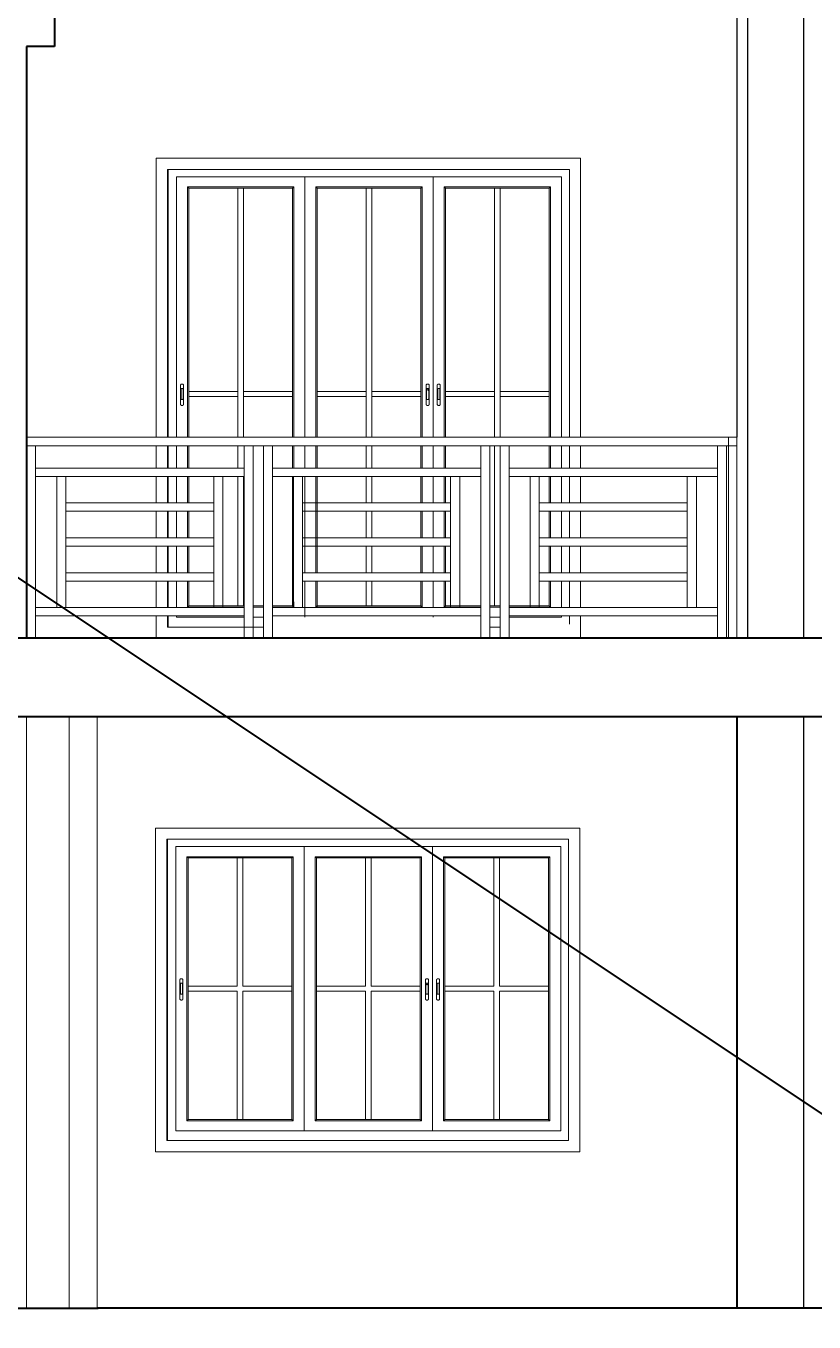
# Model space of a CAD drawing. Header units: inches. Extents: x 141029 to 151573, y -22384 to -18036.
# Drawn here: x 144683.8 to 144825, y -20501.1 to -20268.9 of the extents above; entities that cross this region are included whole.
import ezdxf

# ---------------------------------------------------------------- set-up
doc = ezdxf.new("R2010")
doc.units = ezdxf.units.IN
doc.header["$LTSCALE"] = 0.5
doc.header["$MEASUREMENT"] = 0
for name, color, linetype, lineweight in [('HACTH', 253, 'Continuous', 9), ('PARAPET', 50, 'Continuous', 13), ('wall', 1, 'Continuous', 40), ('wall light', 6, 'Continuous', 25), ('window', 4, 'Continuous', 13)]:
    doc.layers.add(name, color=color, linetype=linetype, lineweight=lineweight)

msp = doc.modelspace()

# ---------------------------------------------------------------- linework, layer by layer
at = {"layer": 'HACTH'}
msp.add_line((144709.17, -20414.61), (144709.17, -20468.61), dxfattribs=at)
at = {"layer": 'PARAPET'}
for p, q in [((144683.94, -20344.11), (144683.94, -20342.61)), ((144722.77, -20342.61), (144683.94, -20342.61)), ((144726.35, -20342.61), (144722.77, -20342.61)), ((144731.57, -20342.61), (144726.35, -20342.61)), ((144767.79, -20342.61), (144731.57, -20342.61)), ((144768.76, -20342.61), (144767.79, -20342.61)), ((144768.77, -20342.61), (144768.76, -20342.61)), ((144783.17, -20342.61), (144768.77, -20342.61)), ((144809.67, -20342.61), (144783.17, -20342.61)), ((144809.67, -20342.61), (144809.67, -20344.11)), ((144811.17, -20342.61), (144809.67, -20342.61)), ((144811.17, -20342.61), (144811.17, -20344.11)), ((144685.56, -20344.11), (144683.94, -20344.11)), ((144683.94, -20378.61), (144683.94, -20344.11)), ((144685.56, -20378.61), (144685.56, -20344.11)), ((144685.56, -20344.11), (144707.17, -20344.11)), ((144707.17, -20344.11), (144726.35, -20344.11)), ((144722.9, -20378.61), (144722.9, -20344.11)), ((144724.53, -20378.61), (144724.53, -20344.11)), ((144727.97, -20344.11), (144726.35, -20344.11)), ((144726.35, -20378.61), (144726.35, -20344.11)), ((144727.97, -20378.61), (144727.97, -20344.11)), ((144727.97, -20344.11), (144731.57, -20344.11)), ((144731.57, -20344.11), (144768.76, -20344.11)), ((144765.31, -20378.61), (144765.31, -20344.11)), ((144766.94, -20378.61), (144766.94, -20344.11)), ((144770.38, -20344.11), (144768.76, -20344.11)), ((144768.76, -20378.61), (144768.76, -20344.11)), ((144770.38, -20378.61), (144770.38, -20344.11)), ((144770.38, -20344.11), (144777.57, -20344.11)), ((144777.57, -20344.11), (144809.35, -20344.11)), ((144807.72, -20378.61), (144807.72, -20344.11)), ((144809.35, -20378.61), (144809.35, -20344.11)), ((144809.35, -20344.11), (144809.67, -20344.11)), ((144809.67, -20344.11), (144811.17, -20344.11)), ((144809.67, -20378.61), (144809.67, -20344.11)), ((144811.17, -20344.11), (144811.17, -20378.61)), ((144722.9, -20348.11), (144685.56, -20348.11)), ((144685.56, -20349.61), (144719.12, -20349.61)), ((144689.35, -20373.11), (144689.35, -20349.61)), ((144690.97, -20373.11), (144690.97, -20349.61)), ((144717.49, -20373.11), (144717.49, -20349.61)), ((144719.12, -20349.61), (144722.9, -20349.61)), ((144719.12, -20373.11), (144719.12, -20349.61)), ((144765.31, -20348.11), (144727.97, -20348.11)), ((144727.97, -20349.61), (144761.53, -20349.61)), ((144731.76, -20373.11), (144731.76, -20349.61)), ((144733.38, -20373.11), (144733.38, -20349.61)), ((144759.9, -20373.11), (144759.9, -20349.61)), ((144761.53, -20349.61), (144765.31, -20349.61)), ((144761.53, -20373.11), (144761.53, -20349.61)), ((144807.72, -20348.11), (144770.38, -20348.11)), ((144770.38, -20349.61), (144803.94, -20349.61)), ((144774.17, -20373.11), (144774.17, -20349.61)), ((144775.79, -20373.11), (144775.79, -20349.61)), ((144802.31, -20373.11), (144802.31, -20349.61)), ((144803.94, -20373.11), (144803.94, -20349.61)), ((144803.94, -20349.61), (144807.72, -20349.61)), ((144717.49, -20354.36), (144690.97, -20354.36)), ((144759.9, -20354.36), (144733.38, -20354.36)), ((144802.31, -20354.36), (144775.79, -20354.36)), ((144690.97, -20355.86), (144717.49, -20355.86)), ((144733.38, -20355.86), (144759.9, -20355.86)), ((144775.79, -20355.86), (144802.31, -20355.86)), ((144717.49, -20360.61), (144690.97, -20360.61)), ((144759.9, -20360.61), (144733.38, -20360.61)), ((144802.31, -20360.61), (144775.79, -20360.61)), ((144690.97, -20362.11), (144717.49, -20362.11)), ((144733.38, -20362.11), (144759.9, -20362.11)), ((144775.79, -20362.11), (144802.31, -20362.11)), ((144717.49, -20366.86), (144690.97, -20366.86)), ((144690.97, -20368.36), (144717.49, -20368.36)), ((144759.9, -20366.86), (144733.38, -20366.86)), ((144733.38, -20368.36), (144759.9, -20368.36)), ((144802.31, -20366.86), (144775.79, -20366.86)), ((144775.79, -20368.36), (144802.31, -20368.36)), ((144719.12, -20373.11), (144685.56, -20373.11)), ((144722.9, -20373.11), (144719.12, -20373.11)), ((144761.53, -20373.11), (144727.97, -20373.11)), ((144765.31, -20373.11), (144761.53, -20373.11)), ((144803.94, -20373.11), (144770.38, -20373.11)), ((144807.72, -20373.11), (144803.94, -20373.11)), ((144685.56, -20374.61), (144722.9, -20374.61)), ((144727.97, -20374.61), (144765.31, -20374.61)), ((144770.38, -20374.61), (144807.72, -20374.61)), ((144683.94, -20378.61), (144770.38, -20378.61)), ((144770.38, -20378.61), (144807.72, -20378.61)), ((144809.35, -20378.61), (144807.72, -20378.61)), ((144809.67, -20378.61), (144809.35, -20378.61)), ((144811.17, -20378.61), (144809.67, -20378.61)), ((144813.17, -20378.61), (144811.17, -20378.61)), ((144683.94, -20498.61), (144683.94, -20392.61)), ((144691.55, -20498.61), (144691.55, -20392.61)), ((144696.55, -20498.61), (144696.55, -20392.61)), ((144783.05, -20412.61), (144707.05, -20412.61)), ((144707.05, -20412.61), (144707.05, -20470.61)), ((144783.05, -20470.61), (144783.05, -20412.61)), ((144709.05, -20468.61), (144709.05, -20414.61)), ((144709.05, -20414.61), (144781.05, -20414.61)), ((144781.05, -20468.61), (144781.05, -20414.61)), ((144707.05, -20470.61), (144783.05, -20470.61)), ((144781.05, -20468.61), (144709.05, -20468.61))]:
    msp.add_line(p, q, dxfattribs=at)
at = {"layer": 'wall'}
for p, q in [((141502.31, -18246.24), (147362.44, -22155.74)), ((144688.94, -20263.61), (144688.94, -20272.61)), ((144688.94, -20272.61), (144683.94, -20272.61)), ((144683.94, -20272.61), (144683.94, -20378.61)), ((144813.17, -20378.61), (144678.94, -20378.61)), ((144829.17, -20378.61), (144813.17, -20378.61)), ((144594.16, -20392.61), (144829.17, -20392.61)), ((144811.17, -20392.61), (144811.17, -20498.61)), ((144679.24, -20498.61), (144696.75, -20498.61)), ((144682.84, -20498.61), (144683.94, -20498.61)), ((144811.17, -20498.61), (144696.55, -20498.61)), ((144827.41, -20498.61), (144811.17, -20498.61))]:
    msp.add_line(p, q, dxfattribs=at)
at = {"layer": 'wall light'}
for p, q in [((144813.17, -20378.61), (144813.17, -20222.25)), ((144823.17, -20378.61), (144823.17, -20254.61)), ((144811.17, -20263.61), (144811.17, -20342.61)), ((144823.17, -20498.61), (144823.17, -20392.61))]:
    msp.add_line(p, q, dxfattribs=at)
at = {"layer": 'window'}
for p, q in [((144783.17, -20292.61), (144707.17, -20292.61)), ((144707.17, -20292.61), (144707.17, -20342.61)), ((144783.17, -20342.61), (144783.17, -20292.61)), ((144709.17, -20294.61), (144709.17, -20342.61)), ((144781.17, -20294.61), (144709.17, -20294.61)), ((144709.28, -20294.61), (144709.28, -20342.61)), ((144710.78, -20342.61), (144710.78, -20295.94)), ((144779.78, -20295.94), (144710.78, -20295.94)), ((144733.78, -20295.94), (144733.78, -20342.61)), ((144756.78, -20295.94), (144756.78, -20342.61)), ((144779.78, -20295.94), (144779.78, -20342.61)), ((144781.17, -20294.61), (144781.17, -20342.61)), ((144712.75, -20342.61), (144712.75, -20297.74)), ((144712.75, -20297.74), (144731.82, -20297.74)), ((144712.99, -20297.97), (144712.75, -20297.74)), ((144712.99, -20342.61), (144712.99, -20297.97)), ((144731.57, -20297.97), (144712.99, -20297.97)), ((144721.79, -20297.97), (144721.79, -20342.61)), ((144722.77, -20297.97), (144722.77, -20342.61)), ((144731.57, -20297.97), (144731.82, -20297.74)), ((144731.57, -20297.97), (144731.57, -20342.61)), ((144731.82, -20297.74), (144731.82, -20342.61)), ((144754.82, -20297.74), (144735.75, -20297.74)), ((144735.75, -20297.74), (144735.75, -20342.61)), ((144735.99, -20297.97), (144735.75, -20297.74)), ((144735.99, -20297.97), (144735.99, -20342.61)), ((144735.99, -20297.97), (144754.57, -20297.97)), ((144744.79, -20297.97), (144744.79, -20342.61)), ((144745.77, -20297.97), (144745.77, -20342.61)), ((144754.57, -20297.97), (144754.82, -20297.74)), ((144754.57, -20342.61), (144754.57, -20297.97)), ((144754.82, -20342.61), (144754.82, -20297.74)), ((144758.75, -20342.61), (144758.75, -20297.74)), ((144758.75, -20297.74), (144777.82, -20297.74)), ((144758.99, -20297.97), (144758.75, -20297.74)), ((144758.99, -20342.61), (144758.99, -20297.97)), ((144777.57, -20297.97), (144758.99, -20297.97)), ((144767.79, -20297.97), (144767.79, -20342.61)), ((144768.77, -20297.97), (144768.77, -20342.61)), ((144777.57, -20297.97), (144777.82, -20297.74)), ((144777.57, -20297.97), (144777.57, -20342.61)), ((144777.82, -20297.74), (144777.82, -20342.61)), ((144711.51, -20333.25), (144711.52, -20333.22)), ((144711.51, -20333.29), (144711.52, -20333.22)), ((144711.51, -20333.29), (144711.51, -20333.25)), ((144711.51, -20336.68), (144711.51, -20333.29)), ((144711.52, -20333.22), (144711.54, -20333.19)), ((144711.54, -20333.19), (144711.56, -20333.16)), ((144711.59, -20333.13), (144711.56, -20333.16)), ((144711.62, -20333.11), (144711.59, -20333.13)), ((144711.62, -20333.11), (144711.65, -20333.09)), ((144711.69, -20333.08), (144711.65, -20333.09)), ((144711.73, -20333.07), (144711.69, -20333.08)), ((144711.78, -20333.07), (144711.73, -20333.07)), ((144711.82, -20333.07), (144711.78, -20333.07)), ((144711.82, -20333.07), (144711.86, -20333.08)), ((144711.86, -20333.08), (144711.9, -20333.09)), ((144711.9, -20333.09), (144711.94, -20333.11)), ((144711.94, -20333.11), (144711.97, -20333.13)), ((144711.97, -20333.13), (144711.99, -20333.16)), ((144712.02, -20333.19), (144711.99, -20333.16)), ((144712.03, -20333.22), (144712.02, -20333.19)), ((144712.04, -20333.25), (144712.03, -20333.22)), ((144712.04, -20333.25), (144712.05, -20333.29)), ((144712.05, -20333.29), (144712.05, -20336.68)), ((144755.53, -20333.22), (144755.52, -20333.25)), ((144755.52, -20333.25), (144755.52, -20333.29)), ((144755.52, -20333.29), (144755.52, -20336.68)), ((144755.54, -20333.19), (144755.53, -20333.22)), ((144755.57, -20333.16), (144755.54, -20333.19)), ((144755.59, -20333.13), (144755.57, -20333.16)), ((144755.63, -20333.11), (144755.59, -20333.13)), ((144755.66, -20333.09), (144755.63, -20333.11)), ((144755.7, -20333.08), (144755.66, -20333.09)), ((144755.74, -20333.07), (144755.7, -20333.08)), ((144755.79, -20333.07), (144755.74, -20333.07)), ((144755.83, -20333.07), (144755.79, -20333.07)), ((144755.87, -20333.08), (144755.83, -20333.07)), ((144755.91, -20333.09), (144755.87, -20333.08)), ((144755.94, -20333.11), (144755.91, -20333.09)), ((144755.98, -20333.13), (144755.94, -20333.11)), ((144756, -20333.16), (144755.98, -20333.13)), ((144756.03, -20333.19), (144756, -20333.16)), ((144756.04, -20333.22), (144756.03, -20333.19)), ((144756.05, -20333.25), (144756.04, -20333.22)), ((144756.06, -20333.29), (144756.04, -20333.22)), ((144756.06, -20333.29), (144756.05, -20333.25)), ((144756.06, -20336.68), (144756.06, -20333.29)), ((144757.51, -20333.25), (144757.52, -20333.22)), ((144757.51, -20333.29), (144757.52, -20333.22)), ((144757.51, -20333.29), (144757.51, -20333.25)), ((144757.51, -20336.68), (144757.51, -20333.29)), ((144757.52, -20333.22), (144757.54, -20333.19)), ((144757.54, -20333.19), (144757.56, -20333.16)), ((144757.59, -20333.13), (144757.56, -20333.16)), ((144757.62, -20333.11), (144757.59, -20333.13)), ((144757.62, -20333.11), (144757.65, -20333.09)), ((144757.69, -20333.08), (144757.65, -20333.09)), ((144757.73, -20333.07), (144757.69, -20333.08)), ((144757.78, -20333.07), (144757.73, -20333.07)), ((144757.82, -20333.07), (144757.78, -20333.07)), ((144757.82, -20333.07), (144757.86, -20333.08)), ((144757.86, -20333.08), (144757.9, -20333.09)), ((144757.9, -20333.09), (144757.94, -20333.11)), ((144757.94, -20333.11), (144757.97, -20333.13)), ((144757.97, -20333.13), (144757.99, -20333.16)), ((144758.02, -20333.19), (144757.99, -20333.16)), ((144758.03, -20333.22), (144758.02, -20333.19)), ((144758.04, -20333.25), (144758.03, -20333.22)), ((144758.04, -20333.25), (144758.05, -20333.29)), ((144758.05, -20333.29), (144758.05, -20336.68)), ((144711.61, -20333.94), (144711.6, -20333.96)), ((144711.6, -20333.96), (144711.6, -20333.98)), ((144711.6, -20333.98), (144711.6, -20334.01)), ((144711.6, -20334.01), (144711.6, -20335.71)), ((144711.6, -20335.74), (144711.6, -20335.71)), ((144711.6, -20335.76), (144711.6, -20335.74)), ((144711.61, -20335.78), (144711.6, -20335.76)), ((144711.63, -20333.92), (144711.61, -20333.94)), ((144711.63, -20335.8), (144711.61, -20335.78)), ((144711.65, -20333.9), (144711.63, -20333.92)), ((144711.65, -20335.82), (144711.63, -20335.8)), ((144711.67, -20333.89), (144711.65, -20333.9)), ((144711.67, -20335.83), (144711.65, -20335.82)), ((144711.69, -20333.88), (144711.67, -20333.89)), ((144711.69, -20335.85), (144711.67, -20335.83)), ((144711.72, -20333.87), (144711.69, -20333.88)), ((144711.72, -20335.86), (144711.69, -20335.85)), ((144711.75, -20333.86), (144711.72, -20333.87)), ((144711.75, -20335.86), (144711.72, -20335.86)), ((144711.78, -20333.86), (144711.75, -20333.86)), ((144711.78, -20335.86), (144711.75, -20335.86)), ((144711.8, -20333.86), (144711.78, -20333.86)), ((144711.8, -20335.86), (144711.78, -20335.86)), ((144711.83, -20333.87), (144711.8, -20333.86)), ((144711.83, -20335.86), (144711.8, -20335.86)), ((144711.86, -20333.88), (144711.83, -20333.87)), ((144711.86, -20335.85), (144711.83, -20335.86)), ((144711.88, -20333.89), (144711.86, -20333.88)), ((144711.88, -20335.83), (144711.86, -20335.85)), ((144711.9, -20333.9), (144711.88, -20333.89)), ((144711.9, -20335.82), (144711.88, -20335.83)), ((144711.92, -20333.92), (144711.9, -20333.9)), ((144711.92, -20335.8), (144711.9, -20335.82)), ((144711.94, -20333.94), (144711.92, -20333.92)), ((144711.94, -20335.78), (144711.92, -20335.8)), ((144711.95, -20333.96), (144711.94, -20333.94)), ((144711.95, -20335.76), (144711.94, -20335.78)), ((144711.96, -20333.98), (144711.95, -20333.96)), ((144711.96, -20335.74), (144711.95, -20335.76)), ((144711.96, -20334.01), (144711.96, -20333.98)), ((144711.96, -20335.71), (144711.96, -20334.01)), ((144711.96, -20335.71), (144711.96, -20335.74)), ((144712.99, -20334.41), (144721.79, -20334.41)), ((144712.99, -20335.31), (144721.79, -20335.31)), ((144722.77, -20334.41), (144731.57, -20334.41)), ((144722.77, -20335.31), (144731.57, -20335.31)), ((144744.79, -20334.41), (144735.99, -20334.41)), ((144744.79, -20335.31), (144735.99, -20335.31)), ((144754.57, -20334.41), (144745.77, -20334.41)), ((144754.57, -20335.31), (144745.77, -20335.31)), ((144755.6, -20334.01), (144755.61, -20333.98)), ((144755.6, -20334.26), (144755.6, -20334.01)), ((144755.6, -20334.26), (144755.61, -20334.23)), ((144755.6, -20335.71), (144755.6, -20334.26)), ((144755.6, -20335.71), (144755.61, -20335.74)), ((144755.61, -20333.96), (144755.62, -20333.94)), ((144755.61, -20333.98), (144755.61, -20333.96)), ((144755.61, -20334.21), (144755.62, -20334.19)), ((144755.61, -20334.23), (144755.61, -20334.21)), ((144755.61, -20335.74), (144755.61, -20335.76)), ((144755.61, -20335.76), (144755.62, -20335.78)), ((144755.62, -20333.94), (144755.64, -20333.92)), ((144755.62, -20334.19), (144755.64, -20334.17)), ((144755.62, -20335.78), (144755.64, -20335.8)), ((144755.64, -20333.92), (144755.66, -20333.9)), ((144755.64, -20334.17), (144755.66, -20334.15)), ((144755.64, -20335.8), (144755.66, -20335.82)), ((144755.66, -20333.9), (144755.68, -20333.89)), ((144755.66, -20334.15), (144755.68, -20334.14)), ((144755.66, -20335.82), (144755.68, -20335.83)), ((144755.68, -20333.89), (144755.7, -20333.88)), ((144755.68, -20334.14), (144755.7, -20334.12)), ((144755.68, -20335.83), (144755.7, -20335.85)), ((144755.7, -20333.88), (144755.73, -20333.87)), ((144755.7, -20334.12), (144755.73, -20334.12)), ((144755.7, -20335.85), (144755.73, -20335.86)), ((144755.73, -20333.87), (144755.76, -20333.86)), ((144755.73, -20334.12), (144755.76, -20334.11)), ((144755.73, -20335.86), (144755.76, -20335.86)), ((144755.76, -20333.86), (144755.79, -20333.86)), ((144755.76, -20334.11), (144755.79, -20334.11)), ((144755.76, -20335.86), (144755.79, -20335.86)), ((144755.79, -20333.86), (144755.81, -20333.86)), ((144755.79, -20334.11), (144755.81, -20334.11)), ((144755.79, -20335.86), (144755.81, -20335.86)), ((144755.81, -20333.86), (144755.84, -20333.87)), ((144755.81, -20334.11), (144755.84, -20334.12)), ((144755.81, -20335.86), (144755.84, -20335.86)), ((144755.84, -20333.87), (144755.87, -20333.88)), ((144755.84, -20334.12), (144755.87, -20334.12)), ((144755.84, -20335.86), (144755.87, -20335.85)), ((144755.87, -20333.88), (144755.89, -20333.89)), ((144755.87, -20334.12), (144755.89, -20334.14)), ((144755.87, -20335.85), (144755.89, -20335.83)), ((144755.89, -20333.89), (144755.91, -20333.9)), ((144755.89, -20334.14), (144755.91, -20334.15)), ((144755.89, -20335.83), (144755.91, -20335.82)), ((144755.91, -20333.9), (144755.93, -20333.92)), ((144755.91, -20334.15), (144755.93, -20334.17)), ((144755.91, -20335.82), (144755.93, -20335.8)), ((144755.93, -20333.92), (144755.95, -20333.94)), ((144755.93, -20334.17), (144755.95, -20334.19)), ((144755.93, -20335.8), (144755.95, -20335.78)), ((144755.95, -20333.94), (144755.96, -20333.96)), ((144755.95, -20334.19), (144755.96, -20334.21)), ((144755.95, -20335.78), (144755.96, -20335.76)), ((144755.96, -20333.96), (144755.96, -20333.98)), ((144755.96, -20333.98), (144755.97, -20334.01)), ((144755.96, -20334.21), (144755.96, -20334.23)), ((144755.96, -20334.23), (144755.97, -20334.26)), ((144755.96, -20335.74), (144755.97, -20335.71)), ((144755.96, -20335.76), (144755.96, -20335.74)), ((144755.97, -20335.71), (144755.97, -20334.01)), ((144757.61, -20333.94), (144757.6, -20333.96)), ((144757.6, -20333.96), (144757.6, -20333.98)), ((144757.6, -20333.98), (144757.6, -20334.01)), ((144757.6, -20334.01), (144757.6, -20335.71)), ((144757.6, -20335.74), (144757.6, -20335.71)), ((144757.6, -20335.76), (144757.6, -20335.74)), ((144757.61, -20335.78), (144757.6, -20335.76)), ((144757.63, -20333.92), (144757.61, -20333.94)), ((144757.63, -20335.8), (144757.61, -20335.78)), ((144757.65, -20333.9), (144757.63, -20333.92)), ((144757.65, -20335.82), (144757.63, -20335.8)), ((144757.67, -20333.89), (144757.65, -20333.9)), ((144757.67, -20335.83), (144757.65, -20335.82)), ((144757.69, -20333.88), (144757.67, -20333.89)), ((144757.69, -20335.85), (144757.67, -20335.83)), ((144757.72, -20333.87), (144757.69, -20333.88)), ((144757.72, -20335.86), (144757.69, -20335.85)), ((144757.75, -20333.86), (144757.72, -20333.87)), ((144757.75, -20335.86), (144757.72, -20335.86)), ((144757.78, -20333.86), (144757.75, -20333.86)), ((144757.78, -20335.86), (144757.75, -20335.86)), ((144757.8, -20333.86), (144757.78, -20333.86)), ((144757.8, -20335.86), (144757.78, -20335.86)), ((144757.83, -20333.87), (144757.8, -20333.86)), ((144757.83, -20335.86), (144757.8, -20335.86)), ((144757.86, -20333.88), (144757.83, -20333.87)), ((144757.86, -20335.85), (144757.83, -20335.86)), ((144757.88, -20333.89), (144757.86, -20333.88)), ((144757.88, -20335.83), (144757.86, -20335.85)), ((144757.9, -20333.9), (144757.88, -20333.89)), ((144757.9, -20335.82), (144757.88, -20335.83)), ((144757.92, -20333.92), (144757.9, -20333.9)), ((144757.92, -20335.8), (144757.9, -20335.82)), ((144757.94, -20333.94), (144757.92, -20333.92)), ((144757.94, -20335.78), (144757.92, -20335.8)), ((144757.95, -20333.96), (144757.94, -20333.94)), ((144757.95, -20335.76), (144757.94, -20335.78)), ((144757.96, -20333.98), (144757.95, -20333.96)), ((144757.96, -20335.74), (144757.95, -20335.76)), ((144757.96, -20334.01), (144757.96, -20333.98)), ((144757.96, -20335.71), (144757.96, -20334.01)), ((144757.96, -20335.71), (144757.96, -20335.74)), ((144758.99, -20334.41), (144767.79, -20334.41)), ((144758.99, -20335.31), (144767.79, -20335.31)), ((144768.77, -20334.41), (144777.57, -20334.41)), ((144768.77, -20335.31), (144777.57, -20335.31)), ((144711.51, -20336.72), (144711.51, -20336.68)), ((144711.52, -20336.75), (144711.51, -20336.72)), ((144711.52, -20336.75), (144711.54, -20336.78)), ((144711.54, -20336.78), (144711.56, -20336.81)), ((144711.56, -20336.81), (144711.59, -20336.84)), ((144711.62, -20336.86), (144711.59, -20336.84)), ((144711.65, -20336.88), (144711.62, -20336.86)), ((144711.65, -20336.88), (144711.69, -20336.89)), ((144711.73, -20336.9), (144711.69, -20336.89)), ((144711.78, -20336.9), (144711.73, -20336.9)), ((144711.78, -20336.9), (144711.82, -20336.9)), ((144711.82, -20336.9), (144711.86, -20336.89)), ((144711.9, -20336.88), (144711.86, -20336.89)), ((144711.94, -20336.86), (144711.9, -20336.88)), ((144711.94, -20336.86), (144711.97, -20336.84)), ((144711.97, -20336.84), (144711.99, -20336.81)), ((144711.99, -20336.81), (144712.02, -20336.78)), ((144712.03, -20336.75), (144712.02, -20336.78)), ((144712.05, -20336.68), (144712.03, -20336.75)), ((144712.04, -20336.72), (144712.03, -20336.75)), ((144712.04, -20336.72), (144712.05, -20336.68)), ((144755.52, -20336.72), (144755.52, -20336.68)), ((144755.52, -20336.68), (144755.53, -20336.75)), ((144755.52, -20336.72), (144755.53, -20336.75)), ((144755.53, -20336.75), (144755.54, -20336.78)), ((144755.54, -20336.78), (144755.57, -20336.81)), ((144755.57, -20336.81), (144755.59, -20336.84)), ((144755.59, -20336.84), (144755.63, -20336.86)), ((144755.63, -20336.86), (144755.66, -20336.88)), ((144755.66, -20336.88), (144755.7, -20336.89)), ((144755.7, -20336.89), (144755.74, -20336.9)), ((144755.74, -20336.9), (144755.79, -20336.9)), ((144755.79, -20336.9), (144755.83, -20336.9)), ((144755.83, -20336.9), (144755.87, -20336.89)), ((144755.87, -20336.89), (144755.91, -20336.88)), ((144755.91, -20336.88), (144755.94, -20336.86)), ((144755.94, -20336.86), (144755.98, -20336.84)), ((144755.98, -20336.84), (144756, -20336.81)), ((144756, -20336.81), (144756.03, -20336.78)), ((144756.03, -20336.78), (144756.04, -20336.75)), ((144756.04, -20336.75), (144756.05, -20336.72)), ((144756.05, -20336.72), (144756.06, -20336.68)), ((144757.51, -20336.72), (144757.51, -20336.68)), ((144757.52, -20336.75), (144757.51, -20336.72)), ((144757.52, -20336.75), (144757.54, -20336.78)), ((144757.54, -20336.78), (144757.56, -20336.81)), ((144757.56, -20336.81), (144757.59, -20336.84)), ((144757.62, -20336.86), (144757.59, -20336.84)), ((144757.65, -20336.88), (144757.62, -20336.86)), ((144757.65, -20336.88), (144757.69, -20336.89)), ((144757.73, -20336.9), (144757.69, -20336.89)), ((144757.78, -20336.9), (144757.73, -20336.9)), ((144757.78, -20336.9), (144757.82, -20336.9)), ((144757.82, -20336.9), (144757.86, -20336.89)), ((144757.9, -20336.88), (144757.86, -20336.89)), ((144757.94, -20336.86), (144757.9, -20336.88)), ((144757.94, -20336.86), (144757.97, -20336.84)), ((144757.97, -20336.84), (144757.99, -20336.81)), ((144757.99, -20336.81), (144758.02, -20336.78)), ((144758.03, -20336.75), (144758.02, -20336.78)), ((144758.05, -20336.68), (144758.03, -20336.75)), ((144758.04, -20336.72), (144758.03, -20336.75)), ((144758.04, -20336.72), (144758.05, -20336.68)), ((144707.17, -20344.11), (144707.17, -20348.11)), ((144709.17, -20344.11), (144709.17, -20348.11)), ((144709.28, -20344.11), (144709.28, -20348.11)), ((144710.78, -20348.11), (144710.78, -20344.11)), ((144712.75, -20348.11), (144712.75, -20344.11)), ((144712.99, -20348.11), (144712.99, -20344.11)), ((144721.79, -20344.11), (144721.79, -20348.11)), ((144731.57, -20344.11), (144731.57, -20348.11)), ((144731.82, -20344.11), (144731.82, -20348.11)), ((144733.78, -20344.11), (144733.78, -20348.11)), ((144735.75, -20344.11), (144735.75, -20348.11)), ((144735.99, -20344.11), (144735.99, -20348.11)), ((144744.79, -20344.11), (144744.79, -20348.11)), ((144745.77, -20344.11), (144745.77, -20348.11)), ((144754.57, -20348.11), (144754.57, -20344.11)), ((144754.82, -20348.11), (144754.82, -20344.11)), ((144756.78, -20344.11), (144756.78, -20348.11)), ((144758.75, -20348.11), (144758.75, -20344.11)), ((144758.99, -20348.11), (144758.99, -20344.11)), ((144767.79, -20344.11), (144767.79, -20372.81)), ((144777.57, -20344.11), (144777.57, -20348.11)), ((144777.82, -20344.11), (144777.82, -20348.11)), ((144779.78, -20344.11), (144779.78, -20348.11)), ((144781.17, -20344.11), (144781.17, -20348.11)), ((144783.17, -20348.11), (144783.17, -20344.11)), ((144707.17, -20349.61), (144707.17, -20354.36)), ((144709.17, -20349.61), (144709.17, -20354.36)), ((144709.28, -20349.61), (144709.28, -20354.36)), ((144710.78, -20354.36), (144710.78, -20349.61)), ((144712.75, -20354.36), (144712.75, -20349.61)), ((144712.99, -20354.36), (144712.99, -20349.61)), ((144721.79, -20349.61), (144721.79, -20372.81)), ((144722.77, -20349.61), (144722.77, -20372.81)), ((144731.57, -20349.61), (144731.57, -20372.81)), ((144733.78, -20349.61), (144733.78, -20366.86)), ((144735.75, -20349.61), (144735.75, -20366.86)), ((144735.99, -20349.61), (144735.99, -20366.86)), ((144744.79, -20349.61), (144744.79, -20354.36)), ((144745.77, -20349.61), (144745.77, -20354.36)), ((144754.57, -20354.36), (144754.57, -20349.61)), ((144754.82, -20354.36), (144754.82, -20349.61)), ((144756.78, -20349.61), (144756.78, -20354.36)), ((144758.75, -20354.36), (144758.75, -20349.61)), ((144758.99, -20354.36), (144758.99, -20349.61)), ((144777.57, -20349.61), (144777.57, -20354.36)), ((144777.82, -20349.61), (144777.82, -20354.36)), ((144779.78, -20349.61), (144779.78, -20354.36)), ((144781.17, -20349.61), (144781.17, -20354.36)), ((144783.17, -20354.36), (144783.17, -20349.61)), ((144707.17, -20355.86), (144707.17, -20360.61)), ((144709.17, -20355.86), (144709.17, -20360.61)), ((144709.28, -20355.86), (144709.28, -20360.61)), ((144710.78, -20360.61), (144710.78, -20355.86)), ((144712.75, -20360.61), (144712.75, -20355.86)), ((144712.99, -20360.61), (144712.99, -20355.86)), ((144744.79, -20355.86), (144744.79, -20360.61)), ((144745.77, -20355.86), (144745.77, -20360.61)), ((144754.57, -20360.61), (144754.57, -20355.86)), ((144754.82, -20360.61), (144754.82, -20355.86)), ((144756.78, -20355.86), (144756.78, -20360.61)), ((144758.75, -20360.61), (144758.75, -20355.86)), ((144758.99, -20360.61), (144758.99, -20355.86)), ((144777.57, -20355.86), (144777.57, -20360.61)), ((144777.82, -20355.86), (144777.82, -20360.61)), ((144779.78, -20355.86), (144779.78, -20360.61)), ((144781.17, -20355.86), (144781.17, -20360.61)), ((144783.17, -20360.61), (144783.17, -20355.86)), ((144707.17, -20362.11), (144707.17, -20366.86)), ((144709.17, -20362.11), (144709.17, -20366.86)), ((144709.28, -20362.11), (144709.28, -20366.86)), ((144710.78, -20366.86), (144710.78, -20362.11)), ((144712.75, -20366.86), (144712.75, -20362.11)), ((144712.99, -20366.86), (144712.99, -20362.11)), ((144744.79, -20362.11), (144744.79, -20366.86)), ((144745.77, -20362.11), (144745.77, -20366.86)), ((144754.57, -20366.86), (144754.57, -20362.11)), ((144754.82, -20366.86), (144754.82, -20362.11)), ((144756.78, -20362.11), (144756.78, -20366.86)), ((144758.75, -20366.86), (144758.75, -20362.11)), ((144758.99, -20366.86), (144758.99, -20362.11)), ((144777.57, -20362.11), (144777.57, -20366.86)), ((144777.82, -20362.11), (144777.82, -20366.86)), ((144779.78, -20362.11), (144779.78, -20366.86)), ((144781.17, -20362.11), (144781.17, -20366.86)), ((144783.17, -20366.86), (144783.17, -20362.11)), ((144707.17, -20368.36), (144707.17, -20373.11)), ((144709.17, -20368.36), (144709.17, -20373.11)), ((144709.28, -20368.36), (144709.28, -20373.11)), ((144710.78, -20373.11), (144710.78, -20368.36)), ((144712.75, -20373.03), (144712.75, -20368.36)), ((144712.99, -20372.81), (144712.99, -20368.36)), ((144733.78, -20368.36), (144733.78, -20374.61)), ((144735.75, -20368.36), (144735.75, -20373.11)), ((144735.99, -20368.36), (144735.99, -20373.03)), ((144744.79, -20368.36), (144744.79, -20372.81)), ((144745.77, -20368.36), (144745.77, -20372.81)), ((144754.57, -20372.81), (144754.57, -20368.36)), ((144754.82, -20373.03), (144754.82, -20368.36)), ((144756.78, -20368.36), (144756.78, -20373.11)), ((144758.75, -20373.03), (144758.75, -20368.36)), ((144758.99, -20372.81), (144758.99, -20368.36)), ((144777.57, -20368.36), (144777.57, -20372.81)), ((144777.82, -20368.36), (144777.82, -20373.03)), ((144779.78, -20368.36), (144779.78, -20373.11)), ((144781.17, -20368.36), (144781.17, -20373.11)), ((144783.17, -20373.11), (144783.17, -20368.36)), ((144707.17, -20372.11), (144707.17, -20373.11)), ((144709.17, -20372.11), (144709.17, -20373.11)), ((144709.28, -20372.11), (144709.28, -20373.11)), ((144710.78, -20373.11), (144710.78, -20372.11)), ((144712.75, -20373.03), (144712.75, -20372.11)), ((144712.75, -20373.03), (144712.99, -20372.81)), ((144722.9, -20373.03), (144712.75, -20373.03)), ((144712.99, -20372.81), (144712.99, -20372.11)), ((144722.9, -20372.81), (144712.99, -20372.81)), ((144721.79, -20372.11), (144721.79, -20372.81)), ((144722.77, -20372.11), (144722.77, -20372.81)), ((144726.35, -20372.81), (144724.53, -20372.81)), ((144726.35, -20373.03), (144724.53, -20373.03)), ((144731.57, -20372.81), (144727.97, -20372.81)), ((144731.82, -20373.03), (144727.97, -20373.03)), ((144731.57, -20372.11), (144731.57, -20372.81)), ((144731.57, -20372.81), (144731.82, -20373.03)), ((144731.82, -20372.11), (144731.82, -20373.03)), ((144733.78, -20372.11), (144733.78, -20374.83)), ((144735.75, -20372.11), (144735.75, -20373.03)), ((144735.99, -20372.81), (144735.75, -20373.03)), ((144735.75, -20373.03), (144754.82, -20373.03)), ((144735.99, -20372.11), (144735.99, -20372.81)), ((144735.99, -20372.81), (144754.57, -20372.81)), ((144754.57, -20372.81), (144754.57, -20372.11)), ((144754.82, -20373.03), (144754.57, -20372.81)), ((144754.82, -20373.03), (144754.82, -20372.11)), ((144756.78, -20372.11), (144756.78, -20373.11)), ((144758.75, -20373.03), (144758.75, -20372.11)), ((144758.75, -20373.03), (144758.99, -20372.81)), ((144765.31, -20373.03), (144758.75, -20373.03)), ((144758.99, -20372.81), (144758.99, -20372.11)), ((144765.31, -20372.81), (144758.99, -20372.81)), ((144768.76, -20372.81), (144766.94, -20372.81)), ((144768.76, -20373.03), (144766.94, -20373.03)), ((144767.79, -20372.11), (144767.79, -20372.81)), ((144777.57, -20372.81), (144770.38, -20372.81)), ((144777.82, -20373.03), (144770.38, -20373.03)), ((144777.57, -20372.11), (144777.57, -20372.81)), ((144777.57, -20372.81), (144777.82, -20373.03)), ((144777.82, -20372.11), (144777.82, -20373.03)), ((144779.78, -20372.11), (144779.78, -20373.11)), ((144781.17, -20372.11), (144781.17, -20373.11)), ((144783.17, -20373.11), (144783.17, -20372.11)), ((144707.17, -20374.61), (144707.17, -20378.61)), ((144707.17, -20374.61), (144707.17, -20376.11)), ((144709.17, -20374.61), (144709.17, -20376.61)), ((144709.28, -20374.61), (144709.28, -20376.61)), ((144710.78, -20374.83), (144710.78, -20374.61)), ((144722.9, -20374.83), (144710.78, -20374.83)), ((144726.35, -20374.83), (144724.53, -20374.83)), ((144756.78, -20374.61), (144756.78, -20374.83)), ((144768.76, -20374.83), (144766.94, -20374.83)), ((144779.78, -20374.83), (144770.38, -20374.83)), ((144779.78, -20374.61), (144779.78, -20374.83)), ((144781.17, -20374.61), (144781.17, -20376.11)), ((144783.17, -20376.11), (144783.17, -20374.61)), ((144783.17, -20378.61), (144783.17, -20374.61)), ((144707.17, -20377.61), (144707.17, -20378.61)), ((144726.35, -20376.61), (144709.17, -20376.61)), ((144768.76, -20376.61), (144766.94, -20376.61)), ((144783.17, -20378.61), (144783.17, -20377.61)), ((144707.17, -20378.61), (144717.49, -20378.61)), ((144719.12, -20378.61), (144722.9, -20378.61)), ((144724.53, -20378.61), (144726.35, -20378.61)), ((144727.97, -20378.61), (144731.76, -20378.61)), ((144733.38, -20378.61), (144759.9, -20378.61)), ((144761.53, -20378.61), (144765.31, -20378.61)), ((144766.94, -20378.61), (144768.76, -20378.61)), ((144770.38, -20378.61), (144774.17, -20378.61)), ((144775.79, -20378.61), (144783.17, -20378.61)), ((144710.67, -20466.83), (144710.67, -20415.94)), ((144779.67, -20415.94), (144710.67, -20415.94)), ((144733.67, -20415.94), (144733.67, -20466.83)), ((144756.67, -20415.94), (144756.67, -20466.83)), ((144779.67, -20415.94), (144779.67, -20466.83)), ((144712.63, -20465.03), (144712.63, -20417.74)), ((144712.63, -20417.74), (144731.7, -20417.74)), ((144712.88, -20417.97), (144712.63, -20417.74)), ((144712.88, -20464.81), (144712.88, -20417.97)), ((144731.46, -20417.97), (144712.88, -20417.97)), ((144721.67, -20417.97), (144721.67, -20440.94)), ((144722.66, -20417.97), (144722.66, -20440.94)), ((144731.46, -20417.97), (144731.7, -20417.74)), ((144731.46, -20417.97), (144731.46, -20464.81)), ((144731.7, -20417.74), (144731.7, -20465.03)), ((144754.7, -20417.74), (144735.63, -20417.74)), ((144735.63, -20417.74), (144735.63, -20465.03)), ((144735.88, -20417.97), (144735.63, -20417.74)), ((144735.88, -20417.97), (144735.88, -20464.81)), ((144735.88, -20417.97), (144754.46, -20417.97)), ((144744.67, -20417.97), (144744.67, -20440.94)), ((144745.66, -20417.97), (144745.66, -20440.94)), ((144754.46, -20417.97), (144754.7, -20417.74)), ((144754.46, -20464.81), (144754.46, -20417.97)), ((144754.7, -20465.03), (144754.7, -20417.74)), ((144758.63, -20465.03), (144758.63, -20417.74)), ((144758.63, -20417.74), (144777.7, -20417.74)), ((144758.88, -20417.97), (144758.63, -20417.74)), ((144758.88, -20464.81), (144758.88, -20417.97)), ((144777.46, -20417.97), (144758.88, -20417.97)), ((144767.67, -20417.97), (144767.67, -20440.94)), ((144768.66, -20417.97), (144768.66, -20440.94)), ((144777.46, -20417.97), (144777.7, -20417.74)), ((144777.46, -20417.97), (144777.46, -20464.81)), ((144777.7, -20417.74), (144777.7, -20465.03)), ((144711.39, -20439.79), (144711.4, -20439.75)), ((144711.39, -20439.82), (144711.4, -20439.75)), ((144711.39, -20439.82), (144711.39, -20439.79)), ((144711.39, -20443.21), (144711.39, -20439.82)), ((144711.4, -20439.75), (144711.42, -20439.72)), ((144711.42, -20439.72), (144711.44, -20439.69)), ((144711.47, -20439.66), (144711.44, -20439.69)), ((144711.5, -20439.64), (144711.47, -20439.66)), ((144711.49, -20440.49), (144711.48, -20440.52)), ((144711.48, -20440.52), (144711.48, -20440.54)), ((144711.48, -20440.54), (144711.48, -20442.25)), ((144711.5, -20440.47), (144711.49, -20440.49)), ((144711.5, -20439.64), (144711.54, -20439.62)), ((144711.51, -20440.45), (144711.5, -20440.47)), ((144711.53, -20440.43), (144711.51, -20440.45)), ((144711.55, -20440.42), (144711.53, -20440.43)), ((144711.58, -20439.61), (144711.54, -20439.62)), ((144711.58, -20440.41), (144711.55, -20440.42)), ((144711.62, -20439.6), (144711.58, -20439.61)), ((144711.61, -20440.4), (144711.58, -20440.41)), ((144711.63, -20440.39), (144711.61, -20440.4)), ((144711.66, -20439.6), (144711.62, -20439.6)), ((144711.66, -20440.39), (144711.63, -20440.39)), ((144711.7, -20439.6), (144711.66, -20439.6)), ((144711.69, -20440.39), (144711.66, -20440.39)), ((144711.72, -20440.4), (144711.69, -20440.39)), ((144711.7, -20439.6), (144711.74, -20439.61)), ((144711.74, -20440.41), (144711.72, -20440.4)), ((144711.74, -20439.61), (144711.78, -20439.62)), ((144711.77, -20440.42), (144711.74, -20440.41)), ((144711.79, -20440.43), (144711.77, -20440.42)), ((144711.78, -20439.62), (144711.82, -20439.64)), ((144711.81, -20440.45), (144711.79, -20440.43)), ((144711.82, -20440.47), (144711.81, -20440.45)), ((144711.82, -20439.64), (144711.85, -20439.66)), ((144711.83, -20440.49), (144711.82, -20440.47)), ((144711.84, -20440.52), (144711.83, -20440.49)), ((144711.84, -20440.54), (144711.84, -20440.52)), ((144711.84, -20442.25), (144711.84, -20440.54)), ((144711.85, -20439.66), (144711.88, -20439.69)), ((144711.9, -20439.72), (144711.88, -20439.69)), ((144711.92, -20439.75), (144711.9, -20439.72)), ((144711.93, -20439.79), (144711.92, -20439.75)), ((144711.93, -20439.79), (144711.93, -20439.82)), ((144711.93, -20439.82), (144711.93, -20443.21)), ((144755.41, -20439.75), (144755.4, -20439.79)), ((144755.4, -20439.79), (144755.4, -20439.82)), ((144755.4, -20439.82), (144755.4, -20443.21)), ((144755.43, -20439.72), (144755.41, -20439.75)), ((144755.45, -20439.69), (144755.43, -20439.72)), ((144755.48, -20439.66), (144755.45, -20439.69)), ((144755.51, -20439.64), (144755.48, -20439.66)), ((144755.49, -20440.52), (144755.5, -20440.49)), ((144755.49, -20440.54), (144755.49, -20440.52)), ((144755.49, -20440.79), (144755.49, -20440.54)), ((144755.5, -20440.49), (144755.51, -20440.47)), ((144755.55, -20439.62), (144755.51, -20439.64)), ((144755.51, -20440.47), (144755.52, -20440.45)), ((144755.52, -20440.45), (144755.54, -20440.43)), ((144755.54, -20440.43), (144755.56, -20440.42)), ((144755.59, -20439.61), (144755.55, -20439.62)), ((144755.56, -20440.42), (144755.59, -20440.41)), ((144755.63, -20439.6), (144755.59, -20439.61)), ((144755.59, -20440.41), (144755.61, -20440.4)), ((144755.61, -20440.4), (144755.64, -20440.39)), ((144755.67, -20439.6), (144755.63, -20439.6)), ((144755.64, -20440.39), (144755.67, -20440.39)), ((144755.71, -20439.6), (144755.67, -20439.6)), ((144755.67, -20440.39), (144755.7, -20440.39)), ((144755.7, -20440.39), (144755.73, -20440.4)), ((144755.75, -20439.61), (144755.71, -20439.6)), ((144755.73, -20440.4), (144755.75, -20440.41)), ((144755.79, -20439.62), (144755.75, -20439.61)), ((144755.75, -20440.41), (144755.78, -20440.42)), ((144755.78, -20440.42), (144755.8, -20440.43)), ((144755.83, -20439.64), (144755.79, -20439.62)), ((144755.8, -20440.43), (144755.82, -20440.45)), ((144755.82, -20440.45), (144755.83, -20440.47)), ((144755.86, -20439.66), (144755.83, -20439.64)), ((144755.83, -20440.47), (144755.84, -20440.49)), ((144755.84, -20440.49), (144755.85, -20440.52)), ((144755.85, -20440.52), (144755.85, -20440.54)), ((144755.85, -20442.25), (144755.85, -20440.54)), ((144755.89, -20439.69), (144755.86, -20439.66)), ((144755.91, -20439.72), (144755.89, -20439.69)), ((144755.93, -20439.75), (144755.91, -20439.72)), ((144755.94, -20439.79), (144755.93, -20439.75)), ((144755.94, -20439.82), (144755.93, -20439.75)), ((144755.94, -20439.82), (144755.94, -20439.79)), ((144755.94, -20443.21), (144755.94, -20439.82)), ((144757.39, -20439.79), (144757.4, -20439.75)), ((144757.39, -20439.82), (144757.4, -20439.75)), ((144757.39, -20439.82), (144757.39, -20439.79)), ((144757.39, -20443.21), (144757.39, -20439.82)), ((144757.4, -20439.75), (144757.42, -20439.72)), ((144757.42, -20439.72), (144757.44, -20439.69)), ((144757.47, -20439.66), (144757.44, -20439.69)), ((144757.5, -20439.64), (144757.47, -20439.66)), ((144757.49, -20440.49), (144757.48, -20440.52)), ((144757.48, -20440.52), (144757.48, -20440.54)), ((144757.48, -20440.54), (144757.48, -20442.25)), ((144757.5, -20440.47), (144757.49, -20440.49)), ((144757.5, -20439.64), (144757.54, -20439.62)), ((144757.51, -20440.45), (144757.5, -20440.47)), ((144757.53, -20440.43), (144757.51, -20440.45)), ((144757.55, -20440.42), (144757.53, -20440.43)), ((144757.58, -20439.61), (144757.54, -20439.62)), ((144757.58, -20440.41), (144757.55, -20440.42)), ((144757.62, -20439.6), (144757.58, -20439.61)), ((144757.61, -20440.4), (144757.58, -20440.41)), ((144757.63, -20440.39), (144757.61, -20440.4)), ((144757.66, -20439.6), (144757.62, -20439.6)), ((144757.66, -20440.39), (144757.63, -20440.39)), ((144757.7, -20439.6), (144757.66, -20439.6)), ((144757.69, -20440.39), (144757.66, -20440.39)), ((144757.72, -20440.4), (144757.69, -20440.39)), ((144757.7, -20439.6), (144757.74, -20439.61)), ((144757.74, -20440.41), (144757.72, -20440.4)), ((144757.74, -20439.61), (144757.78, -20439.62)), ((144757.77, -20440.42), (144757.74, -20440.41)), ((144757.79, -20440.43), (144757.77, -20440.42)), ((144757.78, -20439.62), (144757.82, -20439.64)), ((144757.81, -20440.45), (144757.79, -20440.43)), ((144757.82, -20440.47), (144757.81, -20440.45)), ((144757.82, -20439.64), (144757.85, -20439.66)), ((144757.83, -20440.49), (144757.82, -20440.47)), ((144757.84, -20440.52), (144757.83, -20440.49)), ((144757.84, -20440.54), (144757.84, -20440.52)), ((144757.84, -20442.25), (144757.84, -20440.54)), ((144757.85, -20439.66), (144757.88, -20439.69)), ((144757.9, -20439.72), (144757.88, -20439.69)), ((144757.92, -20439.75), (144757.9, -20439.72)), ((144757.93, -20439.79), (144757.92, -20439.75)), ((144757.93, -20439.79), (144757.93, -20439.82)), ((144757.93, -20439.82), (144757.93, -20443.21)), ((144711.48, -20442.27), (144711.48, -20442.25)), ((144711.49, -20442.29), (144711.48, -20442.27)), ((144711.5, -20442.31), (144711.49, -20442.29)), ((144711.51, -20442.33), (144711.5, -20442.31)), ((144711.53, -20442.35), (144711.51, -20442.33)), ((144711.55, -20442.37), (144711.53, -20442.35)), ((144711.58, -20442.38), (144711.55, -20442.37)), ((144711.61, -20442.39), (144711.58, -20442.38)), ((144711.63, -20442.39), (144711.61, -20442.39)), ((144711.66, -20442.39), (144711.63, -20442.39)), ((144711.69, -20442.39), (144711.66, -20442.39)), ((144711.72, -20442.39), (144711.69, -20442.39)), ((144711.74, -20442.38), (144711.72, -20442.39)), ((144711.77, -20442.37), (144711.74, -20442.38)), ((144711.79, -20442.35), (144711.77, -20442.37)), ((144711.81, -20442.33), (144711.79, -20442.35)), ((144711.82, -20442.31), (144711.81, -20442.33)), ((144711.83, -20442.29), (144711.82, -20442.31)), ((144711.84, -20442.27), (144711.83, -20442.29)), ((144711.84, -20442.25), (144711.84, -20442.27)), ((144712.88, -20440.94), (144721.67, -20440.94)), ((144712.88, -20441.84), (144721.67, -20441.84)), ((144721.67, -20441.84), (144721.67, -20464.81)), ((144722.66, -20440.94), (144731.46, -20440.94)), ((144722.66, -20441.84), (144731.46, -20441.84)), ((144722.66, -20441.84), (144722.66, -20464.81)), ((144744.67, -20440.94), (144735.88, -20440.94)), ((144744.67, -20441.84), (144735.88, -20441.84)), ((144744.67, -20441.84), (144744.67, -20464.81)), ((144754.46, -20440.94), (144745.66, -20440.94)), ((144745.66, -20441.84), (144745.66, -20464.81)), ((144754.46, -20441.84), (144745.66, -20441.84)), ((144755.49, -20440.76), (144755.5, -20440.74)), ((144755.49, -20440.79), (144755.49, -20440.76)), ((144755.49, -20442.25), (144755.49, -20440.79)), ((144755.49, -20442.25), (144755.49, -20442.27)), ((144755.49, -20442.27), (144755.5, -20442.29)), ((144755.5, -20440.74), (144755.51, -20440.72)), ((144755.5, -20442.29), (144755.51, -20442.31)), ((144755.51, -20440.72), (144755.52, -20440.7)), ((144755.51, -20442.31), (144755.52, -20442.33)), ((144755.52, -20440.7), (144755.54, -20440.68)), ((144755.52, -20442.33), (144755.54, -20442.35)), ((144755.54, -20440.68), (144755.56, -20440.67)), ((144755.54, -20442.35), (144755.56, -20442.37)), ((144755.56, -20440.67), (144755.59, -20440.66)), ((144755.56, -20442.37), (144755.59, -20442.38)), ((144755.59, -20440.66), (144755.61, -20440.65)), ((144755.59, -20442.38), (144755.61, -20442.39)), ((144755.61, -20440.65), (144755.64, -20440.64)), ((144755.61, -20442.39), (144755.64, -20442.39)), ((144755.64, -20440.64), (144755.67, -20440.64)), ((144755.64, -20442.39), (144755.67, -20442.39)), ((144755.67, -20440.64), (144755.7, -20440.64)), ((144755.67, -20442.39), (144755.7, -20442.39)), ((144755.7, -20440.64), (144755.73, -20440.65)), ((144755.7, -20442.39), (144755.73, -20442.39)), ((144755.73, -20440.65), (144755.75, -20440.66)), ((144755.73, -20442.39), (144755.75, -20442.38)), ((144755.75, -20440.66), (144755.78, -20440.67)), ((144755.75, -20442.38), (144755.78, -20442.37)), ((144755.78, -20440.67), (144755.8, -20440.68)), ((144755.78, -20442.37), (144755.8, -20442.35)), ((144755.8, -20440.68), (144755.82, -20440.7)), ((144755.8, -20442.35), (144755.82, -20442.33)), ((144755.82, -20440.7), (144755.83, -20440.72)), ((144755.82, -20442.33), (144755.83, -20442.31)), ((144755.83, -20440.72), (144755.84, -20440.74)), ((144755.83, -20442.31), (144755.84, -20442.29)), ((144755.84, -20440.74), (144755.85, -20440.76)), ((144755.84, -20442.29), (144755.85, -20442.27)), ((144755.85, -20440.76), (144755.85, -20440.79)), ((144755.85, -20442.27), (144755.85, -20442.25)), ((144757.48, -20442.27), (144757.48, -20442.25)), ((144757.49, -20442.29), (144757.48, -20442.27)), ((144757.5, -20442.31), (144757.49, -20442.29)), ((144757.51, -20442.33), (144757.5, -20442.31)), ((144757.53, -20442.35), (144757.51, -20442.33)), ((144757.55, -20442.37), (144757.53, -20442.35)), ((144757.58, -20442.38), (144757.55, -20442.37)), ((144757.61, -20442.39), (144757.58, -20442.38)), ((144757.63, -20442.39), (144757.61, -20442.39)), ((144757.66, -20442.39), (144757.63, -20442.39)), ((144757.69, -20442.39), (144757.66, -20442.39)), ((144757.72, -20442.39), (144757.69, -20442.39)), ((144757.74, -20442.38), (144757.72, -20442.39)), ((144757.77, -20442.37), (144757.74, -20442.38)), ((144757.79, -20442.35), (144757.77, -20442.37)), ((144757.81, -20442.33), (144757.79, -20442.35)), ((144757.82, -20442.31), (144757.81, -20442.33)), ((144757.83, -20442.29), (144757.82, -20442.31)), ((144757.84, -20442.27), (144757.83, -20442.29)), ((144757.84, -20442.25), (144757.84, -20442.27)), ((144758.88, -20440.94), (144767.67, -20440.94)), ((144758.88, -20441.84), (144767.67, -20441.84)), ((144767.67, -20441.84), (144767.67, -20464.81)), ((144768.66, -20440.94), (144777.46, -20440.94)), ((144768.66, -20441.84), (144777.46, -20441.84)), ((144768.66, -20441.84), (144768.66, -20464.81)), ((144711.39, -20443.25), (144711.39, -20443.21)), ((144711.4, -20443.28), (144711.39, -20443.25)), ((144711.4, -20443.28), (144711.42, -20443.31)), ((144711.42, -20443.31), (144711.44, -20443.34)), ((144711.44, -20443.34), (144711.47, -20443.37)), ((144711.5, -20443.39), (144711.47, -20443.37)), ((144711.54, -20443.41), (144711.5, -20443.39)), ((144711.54, -20443.41), (144711.58, -20443.42)), ((144711.62, -20443.43), (144711.58, -20443.42)), ((144711.66, -20443.43), (144711.62, -20443.43)), ((144711.66, -20443.43), (144711.7, -20443.43)), ((144711.7, -20443.43), (144711.74, -20443.42)), ((144711.78, -20443.41), (144711.74, -20443.42)), ((144711.82, -20443.39), (144711.78, -20443.41)), ((144711.82, -20443.39), (144711.85, -20443.37)), ((144711.85, -20443.37), (144711.88, -20443.34)), ((144711.88, -20443.34), (144711.9, -20443.31)), ((144711.92, -20443.28), (144711.9, -20443.31)), ((144711.93, -20443.21), (144711.92, -20443.28)), ((144711.93, -20443.25), (144711.92, -20443.28)), ((144711.93, -20443.25), (144711.93, -20443.21)), ((144755.4, -20443.25), (144755.4, -20443.21)), ((144755.4, -20443.21), (144755.41, -20443.28)), ((144755.4, -20443.25), (144755.41, -20443.28)), ((144755.41, -20443.28), (144755.43, -20443.31)), ((144755.43, -20443.31), (144755.45, -20443.34)), ((144755.45, -20443.34), (144755.48, -20443.37)), ((144755.48, -20443.37), (144755.51, -20443.39)), ((144755.51, -20443.39), (144755.55, -20443.41)), ((144755.55, -20443.41), (144755.59, -20443.42)), ((144755.59, -20443.42), (144755.63, -20443.43)), ((144755.63, -20443.43), (144755.67, -20443.43)), ((144755.67, -20443.43), (144755.71, -20443.43)), ((144755.71, -20443.43), (144755.75, -20443.42)), ((144755.75, -20443.42), (144755.79, -20443.41)), ((144755.79, -20443.41), (144755.83, -20443.39)), ((144755.83, -20443.39), (144755.86, -20443.37)), ((144755.86, -20443.37), (144755.89, -20443.34)), ((144755.89, -20443.34), (144755.91, -20443.31)), ((144755.91, -20443.31), (144755.93, -20443.28)), ((144755.93, -20443.28), (144755.94, -20443.25)), ((144755.94, -20443.25), (144755.94, -20443.21)), ((144757.39, -20443.25), (144757.39, -20443.21)), ((144757.4, -20443.28), (144757.39, -20443.25)), ((144757.4, -20443.28), (144757.42, -20443.31)), ((144757.42, -20443.31), (144757.44, -20443.34)), ((144757.44, -20443.34), (144757.47, -20443.37)), ((144757.5, -20443.39), (144757.47, -20443.37)), ((144757.54, -20443.41), (144757.5, -20443.39)), ((144757.54, -20443.41), (144757.58, -20443.42)), ((144757.62, -20443.43), (144757.58, -20443.42)), ((144757.66, -20443.43), (144757.62, -20443.43)), ((144757.66, -20443.43), (144757.7, -20443.43)), ((144757.7, -20443.43), (144757.74, -20443.42)), ((144757.78, -20443.41), (144757.74, -20443.42)), ((144757.82, -20443.39), (144757.78, -20443.41)), ((144757.82, -20443.39), (144757.85, -20443.37)), ((144757.85, -20443.37), (144757.88, -20443.34)), ((144757.88, -20443.34), (144757.9, -20443.31)), ((144757.92, -20443.28), (144757.9, -20443.31)), ((144757.93, -20443.21), (144757.92, -20443.28)), ((144757.93, -20443.25), (144757.92, -20443.28)), ((144757.93, -20443.25), (144757.93, -20443.21)), ((144712.63, -20465.03), (144712.88, -20464.81)), ((144731.7, -20465.03), (144712.63, -20465.03)), ((144731.46, -20464.81), (144712.88, -20464.81)), ((144731.46, -20464.81), (144731.7, -20465.03)), ((144735.88, -20464.81), (144735.63, -20465.03)), ((144735.63, -20465.03), (144754.7, -20465.03)), ((144735.88, -20464.81), (144754.46, -20464.81)), ((144754.7, -20465.03), (144754.46, -20464.81)), ((144758.63, -20465.03), (144758.88, -20464.81)), ((144777.7, -20465.03), (144758.63, -20465.03)), ((144777.46, -20464.81), (144758.88, -20464.81)), ((144777.46, -20464.81), (144777.7, -20465.03)), ((144710.67, -20466.83), (144733.67, -20466.83)), ((144756.67, -20466.83), (144733.67, -20466.83)), ((144756.67, -20466.83), (144779.67, -20466.83))]:
    msp.add_line(p, q, dxfattribs=at)

doc.saveas('drawing.dxf')
